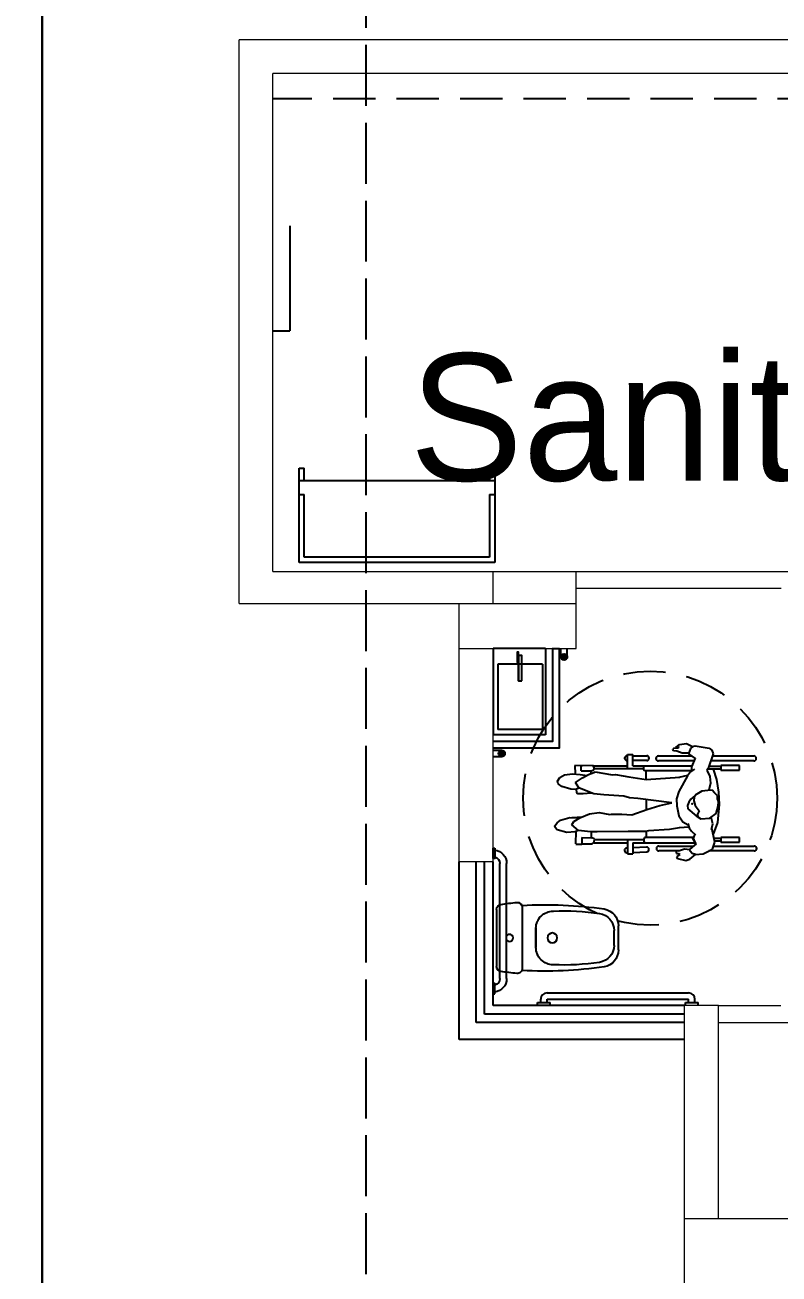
# Model space of a CAD drawing. Extents: x 741 to 1339, y 725 to 848.
# Drawn here: x 984.71 to 989.16, y 792.52 to 799.9 of the extents above; entities that cross this region are included whole.
import ezdxf

# ---------------------------------------------------------------- set-up
doc = ezdxf.new("R2010")
doc.units = 0
doc.header["$MEASUREMENT"] = 0
for name, pattern in [('ACAD_ISO02W100', [15, 12, -3]), ('CONTINU', [0]), ('HIDDEN', [0.375, 0.25, -0.125]), ('HIDDEN2', [0.1875, 0.125, -0.0625])]:
    doc.linetypes.add(name, pattern=pattern)
doc.layers.get('0').update_dxf_attribs({"linetype": 'CONTINUOUS'})
for name, color, linetype in [('Cotas', 7, 'CONTINUOUS'), ('Demolir  - levantamento', 9, 'CONTINUOUS'), ('Lay Out', 31, 'CONTINUOUS'), ('PAREDES', 7, 'CONTINUOUS'), ('Piso', 2, 'CONTINUOUS'), ('Plantas', 7, 'CONTINUOUS'), ('Textos', 7, 'CONTINUOUS')]:
    doc.layers.add(name, color=color, linetype=linetype)
doc.layers.add('MARGEM', color=7, linetype='CONTINUOUS', plot=False)
doc.styles.add('PADRAO MK', font='AVGARDN.TTF')

# ---------------------------------------------------------------- blocks, each defined once
blk = doc.blocks.new('cad')
at = {"layer": 'Lay Out'}
for p, q in [((3154.810774037461, 1102.60457668065), (3154.823793084614, 1102.617116317047)), ((3154.823793084614, 1102.617116317047), (3154.834818448563, 1102.617520508056)), ((3154.834818448563, 1102.617520508056), (3154.852431240516, 1102.604106639485)), ((3154.794891018557, 1102.547876598713), (3154.810774037461, 1102.60457668065)), ((3154.799482118309, 1102.498982947953), (3154.794891018557, 1102.547876598713)), ((3154.852431240516, 1102.604106639485), (3154.867560007318, 1102.584845882906)), ((3154.867560007318, 1102.584845882906), (3154.88455800759, 1102.52887975229)), ((3155.050231121497, 1102.522778586736), (3155.067589940256, 1102.576853525364)), ((3155.067589940256, 1102.576853525364), (3155.082840422524, 1102.598400558364)), ((3155.082840422524, 1102.598400558364), (3155.097453861803, 1102.602226474824)), ((3155.097453861803, 1102.602226474824), (3155.119787844338, 1102.589426051468)), ((3155.119787844338, 1102.589426051468), (3155.136184629166, 1102.560394372731)), ((3155.136184629166, 1102.560394372731), (3155.142120265274, 1102.513980540476)), ((3154.72605656489, 1102.49474761403), (3154.726673981392, 1102.459434271277)), ((3154.727128572456, 1102.494918106914), (3154.802502950632, 1102.491893891128)), ((3154.798037639645, 1102.406907973948), (3154.806075319552, 1102.478926823909)), ((3154.807380204931, 1102.480448326069), (3154.799482118309, 1102.498982947953)), ((3154.806075319552, 1102.478926823909), (3154.83965267954, 1102.518078175085)), ((3154.83965267954, 1102.518078175085), (3154.859538075541, 1102.505223095779)), ((3154.859538075541, 1102.505223095779), (3154.880941345336, 1102.471403555872)), ((3154.880941345336, 1102.471403555872), (3154.905689559238, 1102.413160614562)), ((3154.88455800759, 1102.52887975229), (3154.881669903549, 1102.46968895241)), ((3154.884019853529, 1102.517850451109), (3154.887046725803, 1102.456860992245)), ((3155.025335214887, 1102.482876741774), (3155.024881692152, 1102.451168361795)), ((3155.02890437003, 1102.490455058244), (3155.025335214887, 1102.482876741774)), ((3155.050732626076, 1102.491788412944), (3155.02890437003, 1102.490455058244)), ((3155.033070714975, 1102.413554137398), (3155.059495140074, 1102.475698996426)), ((3155.049456568614, 1102.494763508657), (3155.050231121497, 1102.522778586736)), ((3155.058568402432, 1102.473519498482), (3155.049456568614, 1102.494763508657)), ((3155.059495140074, 1102.475698996426), (3155.090009721491, 1102.496718630048)), ((3155.090009721491, 1102.496718630048), (3155.117896748488, 1102.454644480178)), ((3155.138238131266, 1102.468397478653), (3155.132173711977, 1102.428119718597)), ((3155.142120265274, 1102.513980540476), (3155.138238131266, 1102.468397478653)), ((3155.191419931658, 1102.500382140259), (3155.140698273598, 1102.497283864288)), ((3155.159296315509, 1102.461782871219), (3155.158276563925, 1102.401650071613)), ((3155.159296315509, 1102.461782871219), (3155.189325348428, 1102.46232975612)), ((3155.189202970258, 1102.454421459623), (3155.191419931658, 1102.500382140259)), ((3154.765450163216, 1102.459709308532), (3154.726576486548, 1102.459433579751)), ((3154.728799255072, 1102.459449345722), (3154.727963488126, 1102.398140302518)), ((3154.727963488126, 1102.398140302518), (3154.735351215057, 1102.387158575384)), ((3154.734381874609, 1102.38859948304), (3154.734381874609, 1102.188271296661)), ((3154.760130009925, 1102.386585979006), (3154.763573513173, 1102.401120783218)), ((3154.763572328817, 1102.401115784125), (3154.798282184043, 1102.402029797448)), ((3154.765450163216, 1102.459709308532), (3154.763573513173, 1102.401120783218)), ((3154.799930297094, 1102.369153205681), (3154.798037639645, 1102.406907973948)), ((3154.905689559238, 1102.413160614562), (3154.913543431398, 1102.356469933448)), ((3155.017820143486, 1102.328520411278), (3155.023822928331, 1102.388849648257)), ((3155.023822928331, 1102.388849648257), (3155.033070714975, 1102.413554137398)), ((3155.024881692152, 1102.451168361795), (3155.028631319269, 1102.401694758797)), ((3155.117896748488, 1102.454644480178), (3155.13688266372, 1102.419371092016)), ((3155.13688266372, 1102.419371092016), (3155.148786729505, 1102.387789322838)), ((3155.142825626157, 1102.403604271561), (3155.158338178986, 1102.405283393892)), ((3155.148786729505, 1102.387789322838), (3155.153871294401, 1102.379503480905)), ((3155.158276563925, 1102.401650071613), (3155.164527642941, 1102.388140682513)), ((3155.164527642941, 1102.388140682513), (3155.176825231562, 1102.385965375726)), ((3155.176825231562, 1102.385965375726), (3155.190639582793, 1102.39276789952)), ((3155.190639582793, 1102.39276789952), (3155.188522119895, 1102.45601860091)), ((3155.188916342131, 1102.391919333749), (3155.188916342131, 1102.188271296661)), ((3154.735351215057, 1102.387158575384), (3154.752466898958, 1102.383493269367)), ((3154.752466898958, 1102.383628369905), (3154.760130009925, 1102.386585979006)), ((3154.752466898958, 1102.093635257643), (3154.752466898958, 1102.383628369905)), ((3154.801580906767, 1102.185454559653), (3154.799930297094, 1102.369153205681)), ((3154.913543431398, 1102.356469933448), (3154.902047911407, 1102.294088724737)), ((3155.010158159903, 1102.211086341778), (3155.017820143486, 1102.328520411278)), ((3155.153871294401, 1102.379503480905), (3155.135043141898, 1102.277306004928)), ((3155.170831317782, 1102.093151393943), (3155.170831317782, 1102.387545333703)), ((3154.902047911407, 1102.294088724737), (3154.903505307801, 1102.283344803786)), ((3154.903505307801, 1102.283344803786), (3154.903632933941, 1102.22307971524)), ((3155.136937319669, 1102.260134887353), (3155.130598791135, 1102.214846967657)), ((3155.135043141898, 1102.277306004928), (3155.136937319669, 1102.260134887353)), ((3154.668207532593, 1102.188298098441), (3154.669814491981, 1102.158336138705)), ((3154.752466898958, 1102.188271296661), (3154.668218565851, 1102.188271296661)), ((3154.675137753486, 1102.192187727129), (3154.675317538051, 1102.188322197917)), ((3154.703743571364, 1102.188271296661), (3154.703500067421, 1102.193506849562)), ((3154.800386283872, 1102.082186047205), (3154.801580906767, 1102.185454559653)), ((3154.903632933941, 1102.22307971524), (3154.898527277827, 1102.163824880412)), ((3154.99533624749, 1102.12853429232), (3155.000189695799, 1102.177638758885)), ((3155.000189695799, 1102.177638758885), (3155.010158159903, 1102.211086341778)), ((3155.124018214823, 1102.180402788327), (3155.107727618697, 1102.079247118724)), ((3155.130598791135, 1102.214846967657), (3155.124018214823, 1102.180402788327)), ((3155.170561438295, 1102.188271296661), (3155.25507965089, 1102.188271296661)), ((3155.219583229987, 1102.188271296661), (3155.219583229987, 1102.191834750859)), ((3155.247976203339, 1102.191834750859), (3155.247976203339, 1102.187965043043)), ((3155.25507965089, 1102.188271296661), (3155.254866934506, 1102.158336138705)), ((3154.734561923741, 1102.158336138705), (3154.669814491981, 1102.158336138705)), ((3154.676712180374, 1102.158336138705), (3154.680555263304, 1102.075706413164)), ((3154.708917577239, 1102.077025535596), (3154.705143631456, 1102.158168750548)), ((3154.734551563389, 1102.158336138705), (3154.734551563389, 1101.789525269307)), ((3154.743352690123, 1102.093151393943), (3154.734551563389, 1102.088532620823)), ((3154.755840166212, 1102.093151393943), (3154.743352690123, 1102.093151393943)), ((3154.764641292946, 1102.088532620823), (3154.755840166212, 1102.093151393943)), ((3154.898527277827, 1102.163824880412), (3154.931429388221, 1102.075311890366)), ((3154.969919688342, 1101.928142493139), (3154.99533624749, 1102.12853429232)), ((3155.158656923794, 1102.088532620823), (3155.167458050528, 1102.093151393943)), ((3155.167458050528, 1102.093151393943), (3155.179945526618, 1102.093151393943)), ((3155.179945526618, 1102.093151393943), (3155.188746653351, 1102.088532620823)), ((3155.188736292999, 1102.158336138705), (3155.254866934506, 1102.158336138705)), ((3155.188746653351, 1102.158336138705), (3155.188746653351, 1101.807881217698)), ((3155.219583229987, 1102.075227521599), (3155.219583229987, 1102.158336138705)), ((3155.247976203339, 1102.158336138705), (3155.247976203339, 1102.075227521599)), ((3154.801419764441, 1102.078852376965), (3154.764524934993, 1102.079306150482)), ((3154.764641292946, 1101.800988317423), (3154.764641292946, 1102.088532620823)), ((3154.805666048587, 1102.065155253363), (3154.800386283872, 1102.082186047205)), ((3154.813350675076, 1101.940386652009), (3154.805666048587, 1102.065155253363)), ((3154.989046170716, 1102.078941434595), (3154.929956173681, 1102.079275120151)), ((3154.931429388221, 1102.075311890366), (3154.954135031212, 1101.998824793137)), ((3155.107727618697, 1102.079247118724), (3155.12279303792, 1101.879726988393)), ((3155.158656923794, 1102.081003014216), (3155.107889372453, 1102.080251520856)), ((3155.158656923794, 1101.81029861844), (3155.158656923794, 1102.088532620823)), ((3154.686046641037, 1101.886458041916), (3154.686046641037, 1102.003864503449)), ((3154.715240958392, 1102.003864503449), (3154.715240958392, 1101.800143451948)), ((3154.954135031212, 1101.998824793137), (3154.969919688342, 1101.928142493139)), ((3155.217949588018, 1101.796504023355), (3155.217949588018, 1102.006928650814)), ((3155.247143905373, 1102.006928650814), (3155.247143905373, 1101.810843134147)), ((3154.641503000483, 1101.893854138264), (3154.630539987343, 1101.845097100873)), ((3154.652237428951, 1101.898993359109), (3154.641503000483, 1101.893854138264)), ((3154.66489418524, 1101.88072734081), (3154.652237428951, 1101.898993359109)), ((3154.670780990361, 1101.887290288467), (3154.66489418524, 1101.88072734081)), ((3154.685840047003, 1101.90392253446), (3154.670533274943, 1101.900103271865)), ((3154.670533274943, 1101.900103271865), (3154.670780990361, 1101.887290288467)), ((3154.697350449609, 1101.853454022045), (3154.685678780996, 1101.887532092315)), ((3154.822037219044, 1101.882245235116), (3154.813350675076, 1101.940386652009)), ((3154.827066942543, 1101.825808036655), (3154.821920037884, 1101.883560093949)), ((3154.892962531013, 1101.8858181521), (3154.857775030772, 1101.862984458027)), ((3154.952528146299, 1101.898346857307), (3154.892962531013, 1101.8858181521)), ((3154.993104723154, 1101.899252584469), (3154.952528146299, 1101.898346857307)), ((3155.03750721647, 1101.885544872352), (3154.993104723154, 1101.899252584469)), ((3155.13033331938, 1101.834771056932), (3155.03750721647, 1101.885544872352)), ((3155.121894440788, 1101.883578819771), (3155.132901671145, 1101.832868007186)), ((3155.263478015112, 1101.866484082973), (3155.274953768558, 1101.897880507935)), ((3155.274953768558, 1101.897880507935), (3155.276408578069, 1101.916623806796)), ((3155.276408578069, 1101.916623806796), (3155.288149034999, 1101.920726712566)), ((3155.292175945507, 1101.915073300479), (3155.288149034999, 1101.920726712566)), ((3155.292175945507, 1101.915073300479), (3155.294912310279, 1101.886944795758)), ((3155.294912310279, 1101.886944795758), (3155.305513983608, 1101.886654532134)), ((3155.296506682501, 1101.902893009575), (3155.31532517566, 1101.882145272298)), ((3155.31532517566, 1101.882145272298), (3155.321151499869, 1101.840628613112)), ((3154.630539987343, 1101.845097100873), (3154.636846313591, 1101.820255998362)), ((3154.636846313591, 1101.820255998362), (3154.664545948762, 1101.786577002325)), ((3154.664545948762, 1101.786577002325), (3154.671431036791, 1101.807379056677)), ((3154.671431036791, 1101.807379056677), (3154.685721201646, 1101.819509201221)), ((3154.685721201646, 1101.819509201221), (3154.697583602607, 1101.821776237803)), ((3154.692642859201, 1101.821139045235), (3154.697350449609, 1101.853454022045)), ((3154.728295086577, 1101.78415027817), (3154.697583602607, 1101.821776237803)), ((3154.764641292946, 1101.806910543871), (3154.727318829352, 1101.785346332875)), ((3154.762192706411, 1101.802055567203), (3154.742767981985, 1101.794272560004)), ((3154.785871225302, 1101.791734962352), (3154.762192706411, 1101.802055567203)), ((3154.802574083448, 1101.811706246273), (3154.781083364132, 1101.786728477385)), ((3154.823288688281, 1101.824417658512), (3154.802574083448, 1101.811706246273)), ((3154.847587161798, 1101.833359371838), (3154.823288688281, 1101.824417658512)), ((3154.857775030772, 1101.862984458027), (3154.841260242975, 1101.831031098241)), ((3154.934968196644, 1101.83266022711), (3154.893081093417, 1101.784566970601)), ((3154.95534839329, 1101.834714839384), (3154.934968196644, 1101.83266022711)), ((3154.973701861107, 1101.827775095405), (3154.95534839329, 1101.834714839384)), ((3154.992514438901, 1101.81594598635), (3154.973701861107, 1101.827775095405)), ((3155.011313918178, 1101.791767819805), (3154.992514438901, 1101.81594598635)), ((3155.154175806119, 1101.817104692478), (3155.13033331938, 1101.834771056932)), ((3155.169390460841, 1101.79399615706), (3155.154175806119, 1101.817104692478)), ((3155.182323620075, 1101.810383572297), (3155.159917144422, 1101.810282186864)), ((3155.233425576817, 1101.790474720676), (3155.182323620075, 1101.810383572297)), ((3155.258747906063, 1101.828072280031), (3155.232838720445, 1101.789603380325)), ((3155.290621748429, 1101.817033698704), (3155.258747906063, 1101.828072280031)), ((3155.264093894582, 1101.827085103085), (3155.263478015112, 1101.866484082973)), ((3155.303574837435, 1101.803659129614), (3155.290621748429, 1101.817033698704)), ((3155.321151499869, 1101.840628613112), (3155.303408617086, 1101.804535385709)), ((3155.303408617086, 1101.804535385709), (3155.306185139317, 1101.789898522451)), ((3154.664545948762, 1101.786577002325), (3154.669377534691, 1101.742588332626)), ((3154.669377534691, 1101.742588332626), (3154.696169881101, 1101.686840825808)), ((3154.893081093417, 1101.784566970601), (3154.876270604058, 1101.755605818182)), ((3154.876270604058, 1101.755605818182), (3154.879890389509, 1101.70319076268)), ((3154.904286466026, 1101.776123106584), (3154.887209941054, 1101.774452134867)), ((3154.922598548392, 1101.765389233129), (3154.904286466026, 1101.776123106584)), ((3154.954964240045, 1101.789209857489), (3154.922598548392, 1101.765389233129)), ((3154.981734724075, 1101.797156832536), (3154.954964240045, 1101.789209857489)), ((3155.003826658834, 1101.795200149546), (3154.981734724075, 1101.797156832536)), ((3155.016202327383, 1101.789526861995), (3155.003826658834, 1101.795200149546)), ((3155.039114101383, 1101.75084138099), (3155.016202327383, 1101.789526861995)), ((3155.043781719464, 1101.714198470895), (3155.039114101383, 1101.75084138099)), ((3155.306185139317, 1101.789898522451), (3155.292271296191, 1101.707694412913)), ((3154.686046641037, 1101.440474201617), (3154.686046641037, 1101.707904505184)), ((3154.696169881101, 1101.686840825808), (3154.737050969675, 1101.674104427993)), ((3154.715240958392, 1101.680899280815), (3154.715240958392, 1101.440474201617)), ((3154.737050969675, 1101.674104427993), (3154.821539673743, 1101.69033713097)), ((3154.744176374749, 1101.637831450395), (3154.744176374749, 1101.675473422647)), ((3154.760531318336, 1101.637867818687), (3154.760531318336, 1101.678615676328)), ((3154.854989138949, 1101.658538413596), (3154.784447056086, 1101.683210575394)), ((3154.81261286217, 1101.69209719798), (3154.847042163903, 1101.685308897626)), ((3154.847042163903, 1101.685308897626), (3154.884951530426, 1101.695954314976)), ((3154.959533477417, 1101.647223070466), (3154.854989138949, 1101.658538413596)), ((3154.879890389509, 1101.70319076268), (3154.906276720294, 1101.665632755832)), ((3154.906276720294, 1101.665632755832), (3154.950647981639, 1101.65332423602)), ((3154.950647981639, 1101.65332423602), (3154.979012857793, 1101.65255749113)), ((3155.033985811728, 1101.651334759461), (3154.959533477417, 1101.647223070466)), ((3154.979012857793, 1101.65255749113), (3154.993027899782, 1101.656862384297)), ((3154.993027899782, 1101.656862384297), (3155.011807989049, 1101.65713922129)), ((3155.011807989049, 1101.65713922129), (3155.028565503143, 1101.674661918677)), ((3155.028565503143, 1101.674661918677), (3155.045408905159, 1101.688336837224)), ((3155.107193551991, 1101.664167976387), (3155.033985811728, 1101.651334759461)), ((3155.045408905159, 1101.688336837224), (3155.043781719464, 1101.714198470895)), ((3155.085766858217, 1101.699036910524), (3155.04409885766, 1101.709158043203)), ((3155.126539934051, 1101.703508050693), (3155.085766858217, 1101.699036910524)), ((3155.168768309653, 1101.68222877074), (3155.107193551991, 1101.664167976387)), ((3155.163684379721, 1101.72037459318), (3155.126539934051, 1101.703508050693)), ((3155.17226692538, 1101.712166831175), (3155.163684379721, 1101.72037459318)), ((3155.168768309653, 1101.638522447948), (3155.168768309653, 1101.715512668922)), ((3155.259587038433, 1101.682466788255), (3155.17226692538, 1101.712166831175)), ((3155.18512325324, 1101.637867818687), (3155.18512325324, 1101.707794030043)), ((3155.217949588018, 1101.443538348982), (3155.217949588018, 1101.696628864107)), ((3155.247143905373, 1101.686699050137), (3155.247143905373, 1101.443538348982)), ((3155.280387531187, 1101.691330421654), (3155.259587038433, 1101.682466788255)), ((3155.292271296191, 1101.707694412913), (3155.280387531187, 1101.691330421654)), ((3154.738219881956, 1101.637831450395), (3154.738219881956, 1101.528653836946)), ((3154.766271328555, 1101.637831450395), (3154.738219881956, 1101.637831450395)), ((3154.766271328555, 1101.528653836946), (3154.766271328555, 1101.637831450395)), ((3155.162811816861, 1101.637831450395), (3155.162811816861, 1101.528653836946)), ((3155.19086326346, 1101.637831450395), (3155.162811816861, 1101.637831450395)), ((3155.19086326346, 1101.528653836946), (3155.19086326346, 1101.637831450395)), ((3154.738219881956, 1101.528653836946), (3154.766271328555, 1101.528653836946)), ((3155.162811816861, 1101.528653836946), (3155.19086326346, 1101.528653836946))]:
    blk.add_line(p, q, dxfattribs=at)
for centre, radius, start, end in [((3154.689318910453, 1102.192847288346), 0.01419648667596684, 2.662889979213494, 182.6628899792135), ((3155.233779716662, 1102.191834750859), 0.01419648667596684, 0, 180), ((3154.694736420272, 1102.07636597438), 0.01419648667596684, 182.6628899792135, 2.662889979213494), ((3155.232546746695, 1102.006928650814), 0.0145971586776792, 0, 180), ((3155.233779716662, 1102.075227521599), 0.01419648667596684, 180, 0), ((3154.700643799715, 1102.003864503449), 0.0145971586776792, 0, 180), ((3154.700643799715, 1101.440474201617), 0.0145971586776792, 180, 0), ((3155.232546746695, 1101.443538348982), 0.0145971586776792, 180, 0)]:
    blk.add_arc(centre, radius, start, end, dxfattribs=at)
blk.add_point((3154.964739083297, 1101.80688479488), dxfattribs=at)
blk = doc.blocks.new('BAC')
at = {"layer": 'Cotas', "color": 1}
blk.add_circle((116.2011178165075, -237.3975533102098), 0.02912074028671441, dxfattribs=at)
at = {"layer": 'Lay Out'}
for p, q in [((116.1298178090981, -237.0079533101965), (116.2724178090755, -237.0079533101965)), ((116.1572178090935, -237.033353310197), (116.2450178090801, -237.033353310197)), ((116.1442178092104, -237.4943533102053), (116.2580178089632, -237.4943533102053)), ((116.2580178090773, -237.4943533102053), (116.1442178090963, -237.4943533102053)), ((116.3809550024856, -237.5751533102065), (116.0212806153736, -237.5751533102065)), ((115.9606207155916, -237.6675533103487), (116.6406207155914, -237.6675533103464)), ((115.9606207155918, -237.7075533103487), (116.6406207155916, -237.7075533103463)), ((116.3693001702704, -237.7275533102097), (116.0329354627448, -237.7275533102098))]:
    blk.add_line(p, q, dxfattribs=at)
for points in [[(115.8713660054632, -237.7375533102102), (115.9313660054632, -237.7375533102097), (115.9313660054632, -237.7475533102099), (115.8713660054632, -237.7475533102099)], [(116.7306207155918, -237.7375533103543), (116.6706207155918, -237.7375533103543), (116.6706207155918, -237.7475533103545), (116.7306207155918, -237.747553310354)]]:
    blk.add_lwpolyline(points, close=True, dxfattribs=at)
blk.add_circle((116.2011178090868, -237.6502660979017), 0.02115120597989971, dxfattribs=at)
for centre, radius, start, end in [((116.0212806155315, -237.6051533101917), 0.03, 90.00000030156137, 185.3398752349103), ((116.3809550024836, -237.6051533102062), 0.03, 354.6601247639383, 89.99999999604695), ((116.3809550024836, -237.6051533102062), 0.03000000000000174, 353.42736051164, 65.61178254984375), ((115.9606207155919, -237.7475533103491), 0.08000000000000002, 90.00000000020765, 172.8192442170711), ((116.6406207155918, -237.7475533103463), 0.08000000000000002, 7.180755775707103, 90.00000000020151), ((115.9606207155919, -237.7475533103491), 0.04000000000000001, 90.00000000020765, 165.5224878103834), ((116.0329354627463, -237.6975533102096), 0.03, 189.0381671039044, 269.9999999970302), ((116.3693001557918, -237.697553307908), 0.03, 270.0000276521719, 350.9618329886064), ((116.6406207155918, -237.7475533103463), 0.04000000000000001, 14.47751217414352, 90.00000000020765)]:
    blk.add_arc(centre, radius, start, end, dxfattribs=at)
for centre, major_axis, ratio, start_param, end_param in [((116.1298178090981, -237.1095533101987), (-0.07184204896358877, -0.0718420489635888), 0.999999999997075, 3.926990816988704, 5.313131308886467), ((116.2724178090755, -237.1095533101987), (-0.0718420489635888, 0.07184204896358877), 0.999999999997075, 4.111646651882912, 5.497787143780675), ((116.1572178090935, -237.1349533101993), (-0.07184204896361375, 0.07184204896361368), 0.9999999999969676, 5.497787143780622, 6.909060376917397), ((116.2450178090801, -237.1349533101993), (-0.0718420489636137, -0.07184204896361376), 0.9999999999969681, 2.515717583851982, 3.926990816988758), ((117.4790417246375, -237.3972991690769), (-0.08271270651198397, -1.900979564003026), 0.7741838147527584, 4.584260498568855, 4.841118079851663), ((116.7473655937541, -237.2917191816568), (-0.05196181422964858, -0.9949598809460566), 0.7079080672052771, 4.574769768834591, 4.850008191923156), ((115.6548700244196, -237.2917191816568), (0.05196181422964814, -0.9949598809460598), 0.7079080672052747, 1.43317711525643, 1.708415538344994), ((114.9231938935368, -237.3972991690839), (0.0827127064869247, -1.900979563940023), 0.7741838147788204, 1.442067227292006, 1.698924808627825), ((114.9231938935368, -237.3972991690839), (0.0827127064869247, -1.900979563940023), 0.7741838147788204, 1.442067227292006, 1.698924808627825), ((114.9231938935368, -237.3972991690839), (0.0827127064869247, -1.900979563940023), 0.7741838147788204, 1.442067227292006, 1.698924808627825), ((114.9231938935368, -237.3972991690839), (0.0827127064869247, -1.900979563940023), 0.7741838147788204, 1.442067227292006, 1.698924808627825), ((114.9231938935368, -237.3972991690839), (0.0827127064869247, -1.900979563940023), 0.7741838147788204, 1.442067227292006, 1.698924808627825), ((114.9231938935368, -237.3972991690839), (0.08271270648688842, -1.900979563939897), 0.774183814778872, 1.44206722729204, 1.698924808627846), ((116.1442178090963, -237.3927533102031), (-0.0718420489640066, -0.07184204896400669), 0.9999999999921844, -0.7956956059899485, 0.7853981634013563), ((116.2580178090773, -237.3927533102031), (-0.07184204896399968, 0.07184204896399961), 0.9999999999925179, 2.356194490188604, 3.937288259579715), ((116.2580178090773, -237.3927533102031), (-0.07184204896399968, 0.07184204896399961), 0.9999999999925179, 2.356194490188604, 3.937288259579715), ((116.2580178090773, -237.3927533102031), (-0.07184204896399968, 0.07184204896399961), 0.9999999999925179, 2.356194490188604, 3.937288259579715), ((116.2580178090773, -237.3927533102031), (-0.07184204896399968, 0.07184204896399961), 0.9999999999925179, 2.356194490188604, 3.937288259579715), ((116.2580178090773, -237.3927533102031), (-0.07184204896399968, 0.07184204896399961), 0.9999999999925179, 2.356194490188604, 3.937288259579715), ((116.2580178090773, -237.3927533102031), (-0.07184204896399968, 0.07184204896399961), 0.9999999999925179, 2.356194490188604, 3.937288259579715), ((116.2580178090773, -237.3927533102031), (-0.07184204896399968, 0.07184204896399961), 0.9999999999925179, 2.356194490188604, 3.937288259579715), ((116.2580178090773, -237.3927533102031), (-0.07184204896399968, 0.07184204896399961), 0.9999999999925179, 2.356194490188604, 3.937288259579715), ((116.2580178090773, -237.3927533102031), (-0.07184204896399968, 0.07184204896399961), 0.9999999999925179, 2.356194490188604, 3.937288259579715), ((116.2580178090773, -237.3927533102031), (-0.07184204896399968, 0.07184204896399961), 0.9999999999925179, 2.356194490188604, 3.937288259579715), ((116.2580178090773, -237.3927533102031), (-0.07184204896399968, 0.07184204896399961), 0.9999999999925179, 2.356194490188604, 3.937288259579715), ((116.2580178090773, -237.3927533102031), (-0.07184204896399968, 0.07184204896399961), 0.9999999999925179, 2.356194490188604, 3.937288259579715), ((116.2580178090773, -237.3927533102031), (-0.07184204896399968, 0.07184204896399961), 0.9999999999925179, 2.356194490188604, 3.937288259579715), ((116.2580178090773, -237.3927533102031), (-0.07184204896399968, 0.07184204896399961), 0.9999999999925179, 2.356194490188604, 3.937288259579715), ((116.2580178090773, -237.3927533102031), (-0.07184204896399968, 0.07184204896399961), 0.9999999999925179, 2.356194490188604, 3.937288259579715), ((116.2580178090773, -237.3927533102031), (-0.07184204896399968, 0.07184204896399961), 0.9999999999925179, 2.356194490188604, 3.937288259579715), ((116.2580178090773, -237.3927533102031), (-0.07184204896399968, 0.07184204896399961), 0.9999999999925179, 2.356194490188604, 3.937288259579715), ((116.2580178090773, -237.3927533102031), (-0.07184204896399968, 0.07184204896399961), 0.9999999999925179, 2.356194490188604, 3.937288259579715), ((116.2580178090773, -237.3927533102031), (-0.07184204896399968, 0.07184204896399961), 0.9999999999925179, 2.356194490188604, 3.937288259579715), ((116.2580178090773, -237.3927533102031), (-0.07184204896399968, 0.07184204896399961), 0.9999999999925179, 2.356194490188604, 3.937288259579715), ((116.2580178090773, -237.3927533102031), (-0.07184204896399968, 0.07184204896399961), 0.9999999999925179, 2.356194490188604, 3.937288259579715), ((116.2580178090773, -237.3927533102031), (-0.07184204896399968, 0.07184204896399961), 0.9999999999925179, 2.356194490188604, 3.937288259579715), ((116.2580178090773, -237.3927533102031), (-0.07184204896399968, 0.07184204896399961), 0.9999999999925179, 2.356194490188604, 3.937288259579715), ((116.2580178090773, -237.3927533102031), (-0.07184204896399968, 0.07184204896399961), 0.9999999999925179, 2.356194490188604, 3.937288259579715), ((116.2580178090773, -237.3927533102031), (-0.07184204896399968, 0.07184204896399961), 0.9999999999925179, 2.356194490188604, 3.937288259579715), ((116.2580178090773, -237.3927533102031), (-0.07184204896399968, 0.07184204896399961), 0.9999999999925179, 2.356194490188604, 3.937288259579715), ((116.2580178090773, -237.3927533102031), (-0.07184204896399968, 0.07184204896399961), 0.9999999999925179, 2.356194490188604, 3.937288259579715), ((116.2580178090773, -237.3927533102031), (-0.07184204896399968, 0.07184204896399961), 0.9999999999925179, 2.356194490188604, 3.937288259579715), ((116.2580178090773, -237.3927533102031), (-0.07184204896399968, 0.07184204896399961), 0.9999999999925179, 2.356194490188604, 3.937288259579715), ((116.2580178090773, -237.3927533102031), (-0.07184204896399968, 0.07184204896399961), 0.9999999999925179, 2.356194490188604, 3.937288259579715), ((116.2580178090773, -237.3927533102031), (-0.07184204896399968, 0.07184204896399961), 0.9999999999925179, 2.356194490188604, 3.937288259579715), ((116.2580178090773, -237.3927533102031), (-0.07184204896399968, 0.07184204896399961), 0.9999999999925179, 2.356194490188604, 3.937288259579715), ((116.2580178090773, -237.3927533102031), (-0.07184204896399968, 0.07184204896399961), 0.9999999999925179, 2.356194490188604, 3.937288259579715), ((116.2580178090773, -237.3927533102031), (-0.07184204896399968, 0.07184204896399961), 0.9999999999925179, 2.356194490188604, 3.937288259579715), ((116.2580178090773, -237.3927533102031), (-0.07184204896399968, 0.07184204896399961), 0.9999999999925179, 2.356194490188604, 3.937288259579715), ((116.2580178090773, -237.3927533102031), (-0.07184204896399968, 0.07184204896399961), 0.9999999999925179, 2.356194490188604, 3.937288259579715), ((116.2580178090773, -237.3927533102031), (-0.07184204896399968, 0.07184204896399961), 0.9999999999925179, 2.356194490188604, 3.937288259579715), ((116.2580178090773, -237.3927533102031), (-0.07184204896399968, 0.07184204896399961), 0.9999999999925179, 2.356194490188604, 3.937288259579715), ((116.2580178090773, -237.3927533102031), (-0.07184204896399968, 0.07184204896399961), 0.9999999999925179, 2.356194490188604, 3.937288259579715), ((116.2580178090773, -237.3927533102031), (-0.07184204896399968, 0.07184204896399961), 0.9999999999925179, 2.356194490188604, 3.937288259579715), ((116.2580178090773, -237.3927533102031), (-0.07184204896399968, 0.07184204896399961), 0.9999999999925179, 2.356194490188604, 3.937288259579715), ((116.2580178090773, -237.3927533102031), (-0.07184204896399968, 0.07184204896399961), 0.9999999999925179, 2.356194490188604, 3.937288259579715), ((116.2580178090773, -237.3927533102031), (-0.07184204896399968, 0.07184204896399961), 0.9999999999925179, 2.356194490188604, 3.937288259579715), ((116.2580178090773, -237.3927533102031), (-0.07184204896399968, 0.07184204896399961), 0.9999999999925179, 2.356194490188604, 3.937288259579715), ((116.2580178090773, -237.3927533102031), (-0.07184204896399968, 0.07184204896399961), 0.9999999999925179, 2.356194490188604, 3.937288259579715), ((116.2580178090773, -237.3927533102031), (-0.07184204896399968, 0.07184204896399961), 0.9999999999925179, 2.356194490188604, 3.937288259579715), ((116.2580178090773, -237.3927533102031), (-0.07184204896399968, 0.07184204896399961), 0.9999999999925179, 2.356194490188604, 3.937288259579715), ((116.2580178090773, -237.3927533102031), (-0.07184204896399968, 0.07184204896399961), 0.9999999999925179, 2.356194490188604, 3.937288259579715), ((116.2580178090773, -237.3927533102031), (-0.07184204896399968, 0.07184204896399961), 0.9999999999925179, 2.356194490188604, 3.937288259579715), ((116.2580178090773, -237.3927533102031), (-0.07184204896399968, 0.07184204896399961), 0.9999999999925179, 2.356194490188604, 3.937288259579715), ((116.2580178090773, -237.3927533102031), (-0.07184204896399968, 0.07184204896399961), 0.9999999999925179, 2.356194490188604, 3.937288259579715), ((116.2580178090773, -237.3927533102031), (-0.07184204896399968, 0.07184204896399961), 0.9999999999925179, 2.356194490188604, 3.937288259579715), ((116.2580178090773, -237.3927533102031), (-0.07184204896399968, 0.07184204896399961), 0.9999999999925179, 2.356194490188604, 3.937288259579715), ((116.2580178090773, -237.3927533102031), (-0.07184204896399968, 0.07184204896399961), 0.9999999999925179, 2.356194490188604, 3.937288259579715), ((116.2580178090773, -237.3927533102031), (-0.07184204896399968, 0.07184204896399961), 0.9999999999925179, 2.356194490188604, 3.937288259579715), ((116.2580178090773, -237.3927533102031), (-0.07184204896399968, 0.07184204896399961), 0.9999999999925179, 2.356194490188604, 3.937288259579715), ((116.2580178090773, -237.3927533102031), (-0.07184204896399968, 0.07184204896399961), 0.9999999999925179, 2.356194490188604, 3.937288259579715), ((116.2580178090773, -237.3927533102031), (-0.07184204896399968, 0.07184204896399961), 0.9999999999925179, 2.356194490188604, 3.937288259579715), ((116.2580178090773, -237.3927533102031), (-0.07184204896399968, 0.07184204896399961), 0.9999999999925179, 2.356194490188604, 3.937288259579715), ((116.2580178090773, -237.3927533102031), (-0.07184204896399968, 0.07184204896399961), 0.9999999999925179, 2.356194490188604, 3.937288259579715), ((116.2580178090773, -237.3927533102031), (-0.07184204896399968, 0.07184204896399961), 0.9999999999925179, 2.356194490188604, 3.937288259579715), ((116.2580178090773, -237.3927533102031), (-0.07184204896399968, 0.07184204896399961), 0.9999999999925179, 2.356194490188604, 3.937288259579715), ((116.2580178090773, -237.3927533102031), (-0.07184204896399968, 0.07184204896399961), 0.9999999999925179, 2.356194490188604, 3.937288259579715), ((116.2580178090773, -237.3927533102031), (-0.07184204896399968, 0.07184204896399961), 0.9999999999925179, 2.356194490188604, 3.937288259579715), ((116.2580178090773, -237.3927533102031), (-0.07184204896399968, 0.07184204896399961), 0.9999999999925179, 2.356194490188604, 3.937288259579715), ((116.2580178090773, -237.3927533102031), (-0.07184204896399968, 0.07184204896399961), 0.9999999999925179, 2.356194490188604, 3.937288259579715), ((116.2580178090773, -237.3927533102031), (-0.07184204896399968, 0.07184204896399961), 0.9999999999925179, 2.356194490188604, 3.937288259579715), ((116.2580178090773, -237.3927533102031), (-0.07184204896399968, 0.07184204896399961), 0.9999999999925179, 2.356194490188604, 3.937288259579715), ((116.2580178090773, -237.3927533102031), (-0.07184204896399968, 0.07184204896399961), 0.9999999999925179, 2.356194490188604, 3.937288259579715), ((116.2580178090773, -237.3927533102031), (-0.07184204896399968, 0.07184204896399961), 0.9999999999925179, 2.356194490188604, 3.937288259579715), ((116.2580178090773, -237.3927533102031), (-0.07184204896399968, 0.07184204896399961), 0.9999999999925179, 2.356194490188604, 3.937288259579715), ((116.2580178090773, -237.3927533102031), (-0.07184204896399968, 0.07184204896399961), 0.9999999999925179, 2.356194490188604, 3.937288259579715), ((116.2580178090773, -237.3927533102031), (-0.07184204896399968, 0.07184204896399961), 0.9999999999925179, 2.356194490188604, 3.937288259579715), ((116.2580178090773, -237.3927533102031), (-0.07184204896399968, 0.07184204896399961), 0.9999999999925179, 2.356194490188604, 3.937288259579715), ((116.2580178090773, -237.3927533102031), (-0.07184204896399968, 0.07184204896399961), 0.9999999999925179, 2.356194490188604, 3.937288259579715), ((116.2580178090773, -237.3927533102031), (-0.07184204896399968, 0.07184204896399961), 0.9999999999925179, 2.356194490188604, 3.937288259579715), ((116.2580178090773, -237.3927533102031), (-0.07184204896399968, 0.07184204896399961), 0.9999999999925179, 2.356194490188604, 3.937288259579715), ((116.2580178090773, -237.3927533102031), (-0.07184204896399968, 0.07184204896399961), 0.9999999999925179, 2.356194490188604, 3.937288259579715), ((116.2580178090773, -237.3927533102031), (-0.07184204896399968, 0.07184204896399961), 0.9999999999925179, 2.356194490188604, 3.937288259579715), ((116.2580178090773, -237.3927533102031), (-0.07184204896399968, 0.07184204896399961), 0.9999999999925179, 2.356194490188604, 3.937288259579715), ((116.2580178090773, -237.3927533102031), (-0.07184204896399968, 0.07184204896399961), 0.9999999999925179, 2.356194490188604, 3.937288259579715), ((116.2580178090773, -237.3927533102031), (-0.07184204896399968, 0.07184204896399961), 0.9999999999925179, 2.356194490188604, 3.937288259579715), ((116.2580178090773, -237.3927533102031), (-0.07184204896399968, 0.07184204896399961), 0.9999999999925179, 2.356194490188604, 3.937288259579715), ((116.2580178090773, -237.3927533102031), (-0.07184204896399968, 0.07184204896399961), 0.9999999999925179, 2.356194490188604, 3.937288259579715), ((116.2580178090773, -237.3927533102031), (-0.07184204896399968, 0.07184204896399961), 0.9999999999925179, 2.356194490188604, 3.937288259579715), ((116.2580178090773, -237.3927533102031), (-0.07184204896399968, 0.07184204896399961), 0.9999999999925179, 2.356194490188604, 3.937288259579715), ((116.2580178090773, -237.3927533102031), (-0.07184204896399968, 0.07184204896399961), 0.9999999999925179, 2.356194490188604, 3.937288259579715), ((116.2580178090773, -237.3927533102031), (-0.07184204896399968, 0.07184204896399961), 0.9999999999925179, 2.356194490188604, 3.937288259579715), ((116.2580178090773, -237.3927533102031), (-0.07184204896399968, 0.07184204896399961), 0.9999999999925179, 2.356194490188604, 3.937288259579715), ((116.2580178090773, -237.3927533102031), (-0.07184204896399968, 0.07184204896399961), 0.9999999999925179, 2.356194490188604, 3.937288259579715), ((116.2580178090773, -237.3927533102031), (-0.07184204896399968, 0.07184204896399961), 0.9999999999925179, 2.356194490188604, 3.937288259579715), ((116.2580178090773, -237.3927533102031), (-0.07184204896399968, 0.07184204896399961), 0.9999999999925179, 2.356194490188604, 3.937288259579715), ((116.2580178090773, -237.3927533102031), (-0.07184204896399968, 0.07184204896399961), 0.9999999999925179, 2.356194490188604, 3.937288259579715), ((116.2580178090773, -237.3927533102031), (-0.07184204896399968, 0.07184204896399961), 0.9999999999925179, 2.356194490188604, 3.937288259579715), ((116.2580178090773, -237.3927533102031), (-0.07184204896399968, 0.07184204896399961), 0.9999999999925179, 2.356194490188604, 3.937288259579715), ((116.2580178090773, -237.3927533102031), (-0.07184204896399968, 0.07184204896399961), 0.9999999999925179, 2.356194490188604, 3.937288259579715), ((116.2580178090773, -237.3927533102031), (-0.07184204896399968, 0.07184204896399961), 0.9999999999925179, 2.356194490188604, 3.937288259579715), ((116.2580178090773, -237.3927533102031), (-0.07184204896399968, 0.07184204896399961), 0.9999999999925179, 2.356194490188604, 3.937288259579715), ((116.2580178090773, -237.3927533102031), (-0.07184204896399968, 0.07184204896399961), 0.9999999999925179, 2.356194490188604, 3.937288259579715), ((116.2580178090773, -237.3927533102031), (-0.07184204896399968, 0.07184204896399961), 0.9999999999925179, 2.356194490188604, 3.937288259579715), ((116.2580178090773, -237.3927533102031), (-0.07184204896399968, 0.07184204896399961), 0.9999999999925179, 2.356194490188604, 3.937288259579715), ((116.2580178090773, -237.3927533102031), (-0.07184204896399968, 0.07184204896399961), 0.9999999999925179, 2.356194490188604, 3.937288259579715), ((116.2580178090773, -237.3927533102031), (-0.07184204896399968, 0.07184204896399961), 0.9999999999925179, 2.356194490188604, 3.937288259579715), ((116.2580178090773, -237.3927533102031), (-0.07184204896399968, 0.07184204896399961), 0.9999999999925179, 2.356194490188604, 3.937288259579715), ((116.2580178090773, -237.3927533102031), (-0.07184204896399968, 0.07184204896399961), 0.9999999999925179, 2.356194490188604, 3.937288259579715), ((116.2580178090773, -237.3927533102031), (-0.07184204896399968, 0.07184204896399961), 0.9999999999925179, 2.356194490188604, 3.937288259579715), ((116.2580178090773, -237.3927533102031), (-0.07184204896399968, 0.07184204896399961), 0.9999999999925179, 2.356194490188604, 3.937288259579715), ((116.2580178090773, -237.3927533102031), (-0.07184204896399968, 0.07184204896399961), 0.9999999999925179, 2.356194490188604, 3.937288259579715), ((116.2580178090773, -237.3927533102031), (-0.07184204896399968, 0.07184204896399961), 0.9999999999925179, 2.356194490188604, 3.937288259579715), ((116.2580178090773, -237.3927533102031), (-0.07184204896399968, 0.07184204896399961), 0.9999999999925179, 2.356194490188604, 3.937288259579715), ((116.2580178090773, -237.3927533102031), (-0.07184204896399968, 0.07184204896399961), 0.9999999999925179, 2.356194490188604, 3.937288259579715), ((116.2580178090773, -237.3927533102031), (-0.07184204896399968, 0.07184204896399961), 0.9999999999925179, 2.356194490188604, 3.937288259579715), ((116.2580178090773, -237.3927533102031), (-0.07184204896399968, 0.07184204896399961), 0.9999999999925179, 2.356194490188604, 3.937288259579715), ((116.2580178090773, -237.3927533102031), (-0.07184204896399968, 0.07184204896399961), 0.9999999999925179, 2.356194490188604, 3.937288259579715), ((116.2580178090773, -237.3927533102031), (-0.07184204896399968, 0.07184204896399961), 0.9999999999925179, 2.356194490188604, 3.937288259579715), ((116.2580178090773, -237.3927533102031), (-0.07184204896399968, 0.07184204896399961), 0.9999999999925179, 2.356194490188604, 3.937288259579715), ((116.2580178090773, -237.3927533102031), (-0.07184204896399968, 0.07184204896399961), 0.9999999999925179, 2.356194490188604, 3.937288259579715), ((116.2580178090773, -237.3927533102031), (-0.07184204896399968, 0.07184204896399961), 0.9999999999925179, 2.356194490188604, 3.937288259579715), ((116.2580178090773, -237.3927533102031), (-0.07184204896399968, 0.07184204896399961), 0.9999999999925179, 2.356194490188604, 3.937288259579715), ((116.2580178090773, -237.3927533102031), (-0.07184204896399968, 0.07184204896399961), 0.9999999999925179, 2.356194490188604, 3.937288259579715), ((116.2580178090773, -237.3927533102031), (-0.07184204896399968, 0.07184204896399961), 0.9999999999925179, 2.356194490188604, 3.937288259579715), ((116.2580178090773, -237.3927533102031), (-0.07184204896399968, 0.07184204896399961), 0.9999999999925179, 2.356194490188604, 3.937288259579715), ((116.2580178090773, -237.3927533102031), (-0.07184204896399968, 0.07184204896399961), 0.9999999999925179, 2.356194490188604, 3.937288259579715), ((116.2580178090773, -237.3927533102031), (-0.07184204896399968, 0.07184204896399961), 0.9999999999925179, 2.356194490188604, 3.937288259579715), ((116.2580178090773, -237.3927533102031), (-0.07184204896399968, 0.07184204896399961), 0.9999999999925179, 2.356194490188604, 3.937288259579715), ((116.2580178090773, -237.3927533102031), (-0.07184204896399968, 0.07184204896399961), 0.9999999999925179, 2.356194490188604, 3.937288259579715), ((116.2580178090773, -237.3927533102031), (-0.07184204896399968, 0.07184204896399961), 0.9999999999925179, 2.356194490188604, 3.937288259579715), ((116.2580178090773, -237.3927533102031), (-0.07184204896399968, 0.07184204896399961), 0.9999999999925179, 2.356194490188604, 3.937288259579715), ((116.2580178090773, -237.3927533102031), (-0.07184204896399968, 0.07184204896399961), 0.9999999999925179, 2.356194490188604, 3.937288259579715), ((116.2580178090773, -237.3927533102031), (-0.07184204896399968, 0.07184204896399961), 0.9999999999925179, 2.356194490188604, 3.937288259579715), ((116.2580178090773, -237.3927533102031), (-0.07184204896399968, 0.07184204896399961), 0.9999999999925179, 2.356194490188604, 3.937288259579715), ((116.2580178090773, -237.3927533102031), (-0.07184204896399968, 0.07184204896399961), 0.9999999999925179, 2.356194490188604, 3.937288259579715), ((116.2580178090773, -237.3927533102031), (-0.07184204896399968, 0.07184204896399961), 0.9999999999925179, 2.356194490188604, 3.937288259579715), ((116.2580178090773, -237.3927533102031), (-0.07184204896399968, 0.07184204896399961), 0.9999999999925179, 2.356194490188604, 3.937288259579715), ((116.2580178090773, -237.3927533102031), (-0.07184204896399968, 0.07184204896399961), 0.9999999999925179, 2.356194490188604, 3.937288259579715), ((116.2580178090773, -237.3927533102031), (-0.07184204896399968, 0.07184204896399961), 0.9999999999925179, 2.356194490188604, 3.937288259579715), ((116.2580178090773, -237.3927533102031), (-0.07184204896399968, 0.07184204896399961), 0.9999999999925179, 2.356194490188604, 3.937288259579715), ((116.2580178090773, -237.3927533102031), (-0.07184204896399968, 0.07184204896399961), 0.9999999999925179, 2.356194490188604, 3.937288259579715), ((116.2580178090773, -237.3927533102031), (-0.07184204896399968, 0.07184204896399961), 0.9999999999925179, 2.356194490188604, 3.937288259579715), ((116.2580178090773, -237.3927533102031), (-0.07184204896399968, 0.07184204896399961), 0.9999999999925179, 2.356194490188604, 3.937288259579715), ((116.2580178090773, -237.3927533102031), (-0.07184204896399968, 0.07184204896399961), 0.9999999999925179, 2.356194490188604, 3.937288259579715), ((116.2580178090773, -237.3927533102031), (-0.07184204896399968, 0.07184204896399961), 0.9999999999925179, 2.356194490188604, 3.937288259579715), ((116.2580178090773, -237.3927533102031), (-0.07184204896399968, 0.07184204896399961), 0.9999999999925179, 2.356194490188604, 3.937288259579715), ((116.2580178090773, -237.3927533102031), (-0.07184204896399968, 0.07184204896399961), 0.9999999999925179, 2.356194490188604, 3.937288259579715), ((116.2580178090773, -237.3927533102031), (-0.07184204896399968, 0.07184204896399961), 0.9999999999925179, 2.356194490188604, 3.937288259579715), ((116.2580178090773, -237.3927533102031), (-0.07184204896399968, 0.07184204896399961), 0.9999999999925179, 2.356194490188604, 3.937288259579715), ((116.2580178090773, -237.3927533102031), (-0.07184204896399968, 0.07184204896399961), 0.9999999999925179, 2.356194490188604, 3.937288259579715), ((116.2580178090773, -237.3927533102031), (-0.07184204896399968, 0.07184204896399961), 0.9999999999925179, 2.356194490188604, 3.937288259579715), ((116.2580178090773, -237.3927533102031), (-0.07184204896399968, 0.07184204896399961), 0.9999999999925179, 2.356194490188604, 3.937288259579715), ((116.2580178090773, -237.3927533102031), (-0.07184204896399968, 0.07184204896399961), 0.9999999999925179, 2.356194490188604, 3.937288259579715), ((116.2580178090773, -237.3927533102031), (-0.07184204896399968, 0.07184204896399961), 0.9999999999925179, 2.356194490188604, 3.937288259579715), ((116.2580178090773, -237.3927533102031), (-0.07184204896399968, 0.07184204896399961), 0.9999999999925179, 2.356194490188604, 3.937288259579715), ((116.2580178090773, -237.3927533102031), (-0.07184204896399968, 0.07184204896399961), 0.9999999999925179, 2.356194490188604, 3.937288259579715), ((116.2580178090773, -237.3927533102031), (-0.07184204896400667, 0.07184204896400662), 0.9999999999921847, 2.356194490188437, 3.937288259579741), ((117.4581178088822, -237.4708533102041), (-1.041638999302871, -1.041638999302872), 0.9999999999996282, -0.692199758900996, -0.627652389087166), ((114.9441178092914, -237.4708533102042), (-1.04163899930117, 1.041638999301169), 0.9999999999985322, 3.769245044292145, 3.833792412471069)]:
    blk.add_ellipse(centre, major_axis=major_axis, ratio=ratio, start_param=start_param, end_param=end_param, dxfattribs=at)
blk = doc.blocks.new('A$C50181EA5')
at = {"layer": 'Lay Out'}
for p, q in [((0.06999999999999318, 0.2701596768698948), (-0.2399999999999523, 0.2701596768698948)), ((-0.2399999999999523, 0.2701596768698948), (-0.2399999999999523, -0.2398403231300961)), ((0.06999999999999318, 0.2701596768698948), (0.06999999999999318, -0.2398403231301245)), ((-0.2121593209843695, 0.1761763391927786), (-0.2121593209843695, -0.2079935259921513)), ((0.0518879128712797, 0.1761763391927786), (-0.2121593209843695, 0.1761763391927786)), ((0.0518879128712797, 0.1761763391927786), (0.0518879128712797, -0.2079935259921513)), ((0.0518879128712797, -0.2079935259921513), (-0.2121593209843695, -0.2079935259921513)), ((0.06999999999999318, -0.2398403231301245), (-0.2399999999999523, -0.2398403231300961))]:
    blk.add_line(p, q, dxfattribs=at)
blk = doc.blocks.new('layout  pne')
at = {"layer": 'Piso', "linetype": 'Continuous', "ltscale": 0.01}
for points in [[(3367.384105467979, 1110.781062165772, -0.2199627868662288), (3367.384526230887, 1110.759958055738, -0.1543174922274089), (3367.381091244013, 1110.770822626026, -0.1441280429517514)], [(3367.042267254486, 1110.216496507005, -0.2199627868662288), (3367.021163144453, 1110.216075744097, -0.1543174922274089), (3367.03202771474, 1110.219510730971, -0.1441280429517514)]]:
    blk.add_hatch(color=8, dxfattribs=at).paths.add_polyline_path(points)
h = blk.add_hatch(color=8, dxfattribs=at)
edge = h.paths.add_edge_path()
edge.add_arc((3367.399990591698, 1110.770822626026), 0.01889934769793531, 467.9660380345726, 507.1941980401722, ccw=False)
edge.add_line((3367.394161027457, 1110.788800431727), (3367.396641723471, 1110.789422905626))
edge.add_line((3367.396641723418, 1110.789422906904), (3367.399990591751, 1110.78972197435))
edge.add_line((3367.399990591698, 1110.789721973285), (3367.402941568605, 1110.78949016626))
edge.add_line((3367.40294156855, 1110.789490165834), (3367.405820155991, 1110.788800431513))
edge.add_arc((3367.399990591698, 1110.770822626026), 0.01889934769779114, 360, 432.03396196568065, ccw=False)
edge.add_arc((3367.399990591698, 1110.770822626026), 0.01889934769777722, 300.28726065729404, 360, ccw=False)
edge.add_line((3367.409522206431, 1110.754502893257), (3367.404927850453, 1110.752579577192))
edge.add_line((3367.404927850425, 1110.752579576767), (3367.39999059175, 1110.751923277704))
edge.add_line((3367.399990591698, 1110.751923277064), (3367.395053333023, 1110.752579576128))
edge.add_line((3367.395053333076, 1110.752579576767), (3367.390458977098, 1110.754502892832))
edge.add_arc((3367.399990591698, 1110.770822626026), 0.01889934769846034, 215.0901667323573, 239.7127393430191, ccw=False)
edge.add_arc((3367.361490377939, 1110.77005502822), 0.02515152846084497, 336.3314128091349, 385.952951961964)
h = blk.add_hatch(color=8, dxfattribs=at)
edge = h.paths.add_edge_path()
edge.add_arc((3367.03202771474, 1110.200611383286), 0.01889934769793531, 377.96603803457265, 417.19419804017224, ccw=False)
edge.add_line((3367.050005520441, 1110.206440947527), (3367.05062799434, 1110.203960251513))
edge.add_line((3367.050627995618, 1110.203960251565), (3367.050927063064, 1110.200611383233))
edge.add_line((3367.050927062, 1110.200611383286), (3367.050695254974, 1110.197660406379))
edge.add_line((3367.050695254548, 1110.197660406433), (3367.050005520227, 1110.194781818993))
edge.add_arc((3367.03202771474, 1110.200611383286), 0.01889934769779114, 270, 342.03396196568065, ccw=False)
edge.add_arc((3367.03202771474, 1110.200611383286), 0.01889934769777722, 210.287260657294, 270, ccw=False)
edge.add_line((3367.015707981971, 1110.191079768553), (3367.013784665906, 1110.195674124531))
edge.add_line((3367.013784665481, 1110.195674124559), (3367.013128366418, 1110.200611383234))
edge.add_line((3367.013128365779, 1110.200611383286), (3367.013784664842, 1110.205548641961))
edge.add_line((3367.013784665481, 1110.205548641908), (3367.015707981546, 1110.210142997886))
edge.add_arc((3367.03202771474, 1110.200611383286), 0.01889934769846034, 125.09016673235729, 149.7127393430191, ccw=False)
edge.add_arc((3367.031260116935, 1110.239111597045), 0.02515152846084497, 246.3314128091349, 295.9529519619639)
at = {"layer": 'Lay Out'}
for p, q in [((3366.240427062439, 1112.259674912545), (3366.240427062439, 1112.240924912546)), ((3366.240427062439, 1112.259674912545), (3366.240427062439, 1112.240924912546)), ((3366.315427062438, 1112.240924912546), (3366.240427062439, 1112.240924912546)), ((3366.259177062439, 1112.240924912546), (3366.259177062439, 1112.222174912546)), ((3366.296677062439, 1112.240924912546), (3366.296677062439, 1112.222174912546)), ((3367.132177062439, 1112.222174912546), (3366.296677062439, 1112.222174912546)), ((3366.315427062438, 1112.259674912545), (3366.315427062438, 1112.240924912546)), ((3366.315427062438, 1112.259674912545), (3366.315427062438, 1112.240924912546)), ((3367.113427062438, 1112.259674912545), (3367.113427062438, 1112.240924912546)), ((3367.113427062438, 1112.259674912545), (3367.113427062438, 1112.240924912546)), ((3367.188427062438, 1112.240924912546), (3367.113427062438, 1112.240924912546)), ((3367.132177062439, 1112.240924912546), (3367.132177062439, 1112.222174912546)), ((3367.169677062439, 1112.240924912546), (3367.169677062439, 1112.222174912546)), ((3367.188427062438, 1112.259674912545), (3367.188427062438, 1112.240924912546)), ((3367.188427062438, 1112.259674912545), (3367.188427062438, 1112.240924912546)), ((3367.132177062439, 1112.184674912545), (3366.296677062439, 1112.184674912545)), ((3367.399990591698, 1110.789721973725), (3367.450927062439, 1110.789721973725)), ((3367.399990591698, 1110.751923278329), (3367.450927062439, 1110.751923278329)), ((3367.301062766495, 1110.342286785921), (3367.301062766495, 1110.19228678592)), ((3367.013128367043, 1110.200611383286), (3367.013128367043, 1110.149674912545)), ((3367.050927062438, 1110.200611383286), (3367.050927062438, 1110.149674912545))]:
    blk.add_line(p, q, dxfattribs=at)
for points in [[(3367.100927062439, 1110.149674912545), (3367.06092706244, 1110.149674912545), (3367.06092706244, 1110.739674912545), (3367.450927062439, 1110.739674912545)], [(3367.100927062439, 1110.149674912545), (3367.100927062439, 1110.149674912545), (3367.100927062439, 1110.699674912545), (3367.450927062439, 1110.699674912545)]]:
    blk.add_lwpolyline(points, dxfattribs=at)
for points in [[(3367.281062766496, 1110.342286785921), (3367.281062766496, 1110.19228678592), (3367.301062766495, 1110.19228678592), (3367.301062766495, 1110.342286785921)], [(3367.301062766495, 1110.230455930163), (3367.301062766495, 1110.17106466322), (3367.308508710485, 1110.17106466322), (3367.308508710485, 1110.230455930163)]]:
    blk.add_lwpolyline(points, close=True, dxfattribs=at)
at = {"layer": 'Lay Out', "linetype": 'HIDDEN'}
blk.add_circle((3366.524224877121, 1111.034371082428), 0.75, dxfattribs=at)
at = {"layer": 'Lay Out'}
for centre in [(3367.399990591698, 1110.770822626026), (3367.03202771474, 1110.200611383286)]:
    blk.add_circle(centre, 0.01889934769779801, dxfattribs=at)
for centre, start, end in [((3366.296677062439, 1112.222174912546), 180, 270), ((3367.132177062439, 1112.222174912546), 270, 0)]:
    blk.add_arc(centre, 0.03750000000000001, start, end, dxfattribs=at)
at = {"layer": 'Cotas', "xscale": -1.000000000000001, "rotation": 90}
blk.add_blockref('BAC', (3129.703373752229, 1228.060792729053), dxfattribs=at)
at = {"layer": 'Cotas', "rotation": 270}
blk.add_blockref('cad', (2264.468254525035, 4266.032116425179), dxfattribs=at)
at = {"layer": 'Lay Out', "linetype": 'CONTINU', "ltscale": 0.6, "rotation": 180}
blk.add_blockref('A$C50181EA5', (3367.210927062439, 1110.419834589415), dxfattribs=at)

msp = doc.modelspace()

# ---------------------------------------------------------------- linework, layer by layer
at = {"color": 1}
for p, q in [((987.2732095661836, 793.9046073110436), (987.2732095661836, 794.9546073110436)), ((987.373209566184, 794.0046073110436), (987.3732095661835, 794.9546073110436)), ((987.4232095661841, 794.0546073110436), (987.4232095661832, 794.9546073110436)), ((987.4732095661839, 794.1046073110435), (987.4732095661834, 794.9546073110436)), ((988.6032095661835, 794.0546073110436), (987.4232095661841, 794.0546073110436)), ((988.6032095661835, 794.1046073110435), (987.4732095661839, 794.1046073110435)), ((988.6032095661835, 794.0046073110436), (987.373209566184, 794.0046073110436)), ((988.6032095661835, 793.9046073110436), (987.2732095661836, 793.9046073110436))]:
    msp.add_line(p, q, dxfattribs=at)
at = {"layer": 'Demolir  - levantamento', "linetype": 'HIDDEN2', "ltscale": 2}
msp.add_lwpolyline([(992.4032095656453, 799.6096073110435), (992.4032095656453, 799.4596073110436), (986.1732095661841, 799.4596073110436)], dxfattribs=at)
at = {"layer": 'Lay Out'}
for p, q in [((986.2732095661836, 798.709834572617), (986.2732095661836, 798.0898345726171)), ((986.1732095661841, 798.089834572617), (986.2732095661836, 798.0898345726171)), ((986.3279384847515, 796.7226975046839), (986.3279384847515, 797.2793533707634)), ((986.3279384847515, 797.2793533707634), (986.3579384847512, 797.2793533707634)), ((986.3315508210767, 797.2793533707634), (986.3579384847512, 797.2793533707634)), ((986.3579384847512, 797.2070602499242), (986.3579384847512, 797.2793533707634)), ((987.4525737508225, 797.2793533707634), (987.4825737508222, 797.2793533707634)), ((987.4525737508225, 797.2793533707634), (987.4825737508222, 797.2793533707634)), ((987.4525737508225, 797.2793533707634), (987.4525737508225, 797.2070602499243)), ((987.4825737508222, 797.2793533707634), (987.4825737508222, 796.722697504684)), ((986.3279384847515, 797.2070602499242), (987.4825737508222, 797.2070602499243)), ((986.3315508210767, 797.1239234104696), (986.3579384847512, 797.1239234104696)), ((986.3579384847512, 796.752697504684), (986.3579384847512, 797.1239234104696)), ((987.4525737508225, 797.1239234104696), (987.452573750822, 796.752697504684)), ((987.4525737508225, 797.1239234104696), (987.4825737508222, 797.1239234104696)), ((987.4825737508222, 796.722697504684), (986.3279384847515, 796.7226975046839)), ((987.452573750822, 796.752697504684), (986.3579384847512, 796.752697504684))]:
    msp.add_line(p, q, dxfattribs=at)
at = {"layer": 'MARGEM', "color": 8, "linetype": 'Continuous'}
for points in [[(877.7095008820606, 819.1712842715369), (984.8095008820619, 819.1712842715369), (984.8095008820619, 743.4362842715369), (877.7095008820606, 743.4362842715369)], [(984.8095008820619, 819.1712842715369), (1091.909500882063, 819.1712842715369), (1091.909500882063, 743.4362842715369), (984.8095008820619, 743.4362842715369)]]:
    msp.add_lwpolyline(points, close=True, dxfattribs=at)
at = {"layer": 'MARGEM', "linetype": 'ACAD_ISO02W100', "ltscale": 0.03}
msp.add_lwpolyline([(986.7220008820595, 745.3487842715375), (1089.997000882064, 745.3487842715375), (1089.997000882064, 817.2587842715366), (986.7220008820595, 817.2587842715366)], close=True, dxfattribs=at)
at = {"layer": 'PAREDES', "lineweight": 0}
for p, q in [((985.9732095661834, 796.4796073110435), (985.9732095661834, 799.8096073110436)), ((986.1732095661841, 796.6696073110436), (986.1732095661841, 799.6096073110435)), ((991.9370524130054, 799.6096073110435), (986.1732095661841, 799.6096073110435)), ((986.1732095661841, 796.6696073110436), (987.9632095661841, 796.6696073110436)), ((987.4732095661839, 796.4796073110435), (987.4732095661839, 796.6696073110436)), ((985.9732095661834, 796.4796073110435), (987.9632095661841, 796.4796073110435)), ((987.2732095661836, 794.9546073110436), (987.2732095661836, 796.4796073110435)), ((987.4732095661834, 794.9546073110436), (987.4732095661839, 796.2146073110436)), ((987.4732095661839, 794.9546073110436), (987.2732095661836, 794.9546073110436)), ((988.8032095661838, 794.1046073110435), (988.6032095661835, 794.1046073110435)), ((988.803209566182, 792.8446073110435), (988.8032095661838, 794.1046073110435)), ((988.8032095661838, 794.1046073110435), (989.1731998411524, 794.1045994297751)), ((988.8032095661833, 794.0046073110435), (989.2731819574269, 794.0046073110435)), ((989.6332095661819, 792.8446073110435), (988.6032095661817, 792.8446073110435))]:
    msp.add_line(p, q, dxfattribs=at)
at = {"layer": 'PAREDES', "color": 3, "lineweight": 0}
for p, q in [((987.9632095661841, 796.6696073110436), (989.2733016072648, 796.669587611325)), ((987.9632095661841, 796.569620827693), (989.1732933534554, 796.569620827693))]:
    msp.add_line(p, q, dxfattribs=at)
at = {"layer": 'PAREDES', "lineweight": 0}
for points in [[(987.2732095661836, 796.2146073110436), (987.9632095661841, 796.2146073110436), (987.9632095661841, 796.6696073110436)], [(989.6332095661819, 792.8446073110435), (989.6332095661819, 792.4596073110436), (988.6032095661835, 792.4596073110437), (988.6032095661835, 794.1046073110435)]]:
    msp.add_lwpolyline(points, dxfattribs=at)
at = {"layer": 'Plantas', "lineweight": 0}
for p, q in [((985.9732095661834, 796.4796073110435), (985.9732095661834, 799.8096073110437)), ((991.9370524130052, 799.8096073110436), (985.9732095661834, 799.8096073110436)), ((986.1732095661837, 796.6696073110436), (986.1732095661837, 799.6096073110436)), ((991.9370524130052, 799.6096073110436), (986.1732095661837, 799.6096073110436))]:
    msp.add_line(p, q, dxfattribs=at)

# ---------------------------------------------------------------- block references
at = {"layer": 'Cotas', "rotation": 180}
msp.add_blockref('layout  pne', (4354.924136628625, 1906.364282223587), dxfattribs=at)

# ---------------------------------------------------------------- texts
at = {"layer": 'Textos', "color": 2, "style": 'PADRAO MK'}
msp.add_text('Sanitário Fem.', height=0.75, dxfattribs=at).set_placement((986.9803232964587, 797.2058456953193))

doc.saveas('drawing.dxf')
